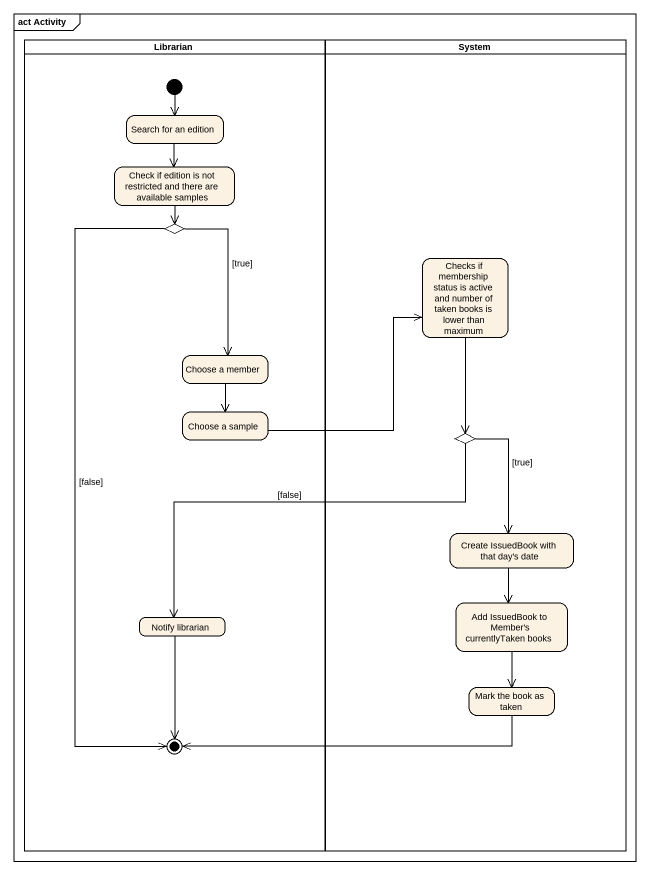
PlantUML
@startuml
mainframe act Activity
hide empty description
state Librarian <<partition>> {
  state "Search for an edition" as Search_for_an_edition
  state "Check if edition is not restricted and there are available samples" as Check_if_edition_is_not
  state choice1 <<choice>>
  state "Choose a member" as Choose_a_member
  state "Choose a sample" as Choose_a_sample
  state "Notify librarian" as Notify_librarian
  state final1 <<end>>
  [*] --> Search_for_an_edition
}
state System <<partition>> {
  state "Checks if membership status is active and number of taken books is lower than maximum" as Checks_if_membership_status
  state choice2 <<choice>>
  state "Create IssuedBook with that day's date" as Create_IssuedBook_with_that
  state "Add IssuedBook to Member's currentlyTaken books" as Add_IssuedBook_to_Member_s
  state "Mark the book as taken" as Mark_the_book_as_taken
}
Search_for_an_edition --> Check_if_edition_is_not
Check_if_edition_is_not --> choice1
choice1 --> Choose_a_member : [true]
choice1 --> final1 : [false]
Checks_if_membership_status --> choice2
Choose_a_member --> Choose_a_sample
Choose_a_sample -right-> Checks_if_membership_status
choice2 --> Create_IssuedBook_with_that : [true]
choice2 --> Notify_librarian : [false]
Create_IssuedBook_with_that --> Add_IssuedBook_to_Member_s
Add_IssuedBook_to_Member_s --> Mark_the_book_as_taken
Notify_librarian --> final1
Mark_the_book_as_taken -left-> final1
@enduml
